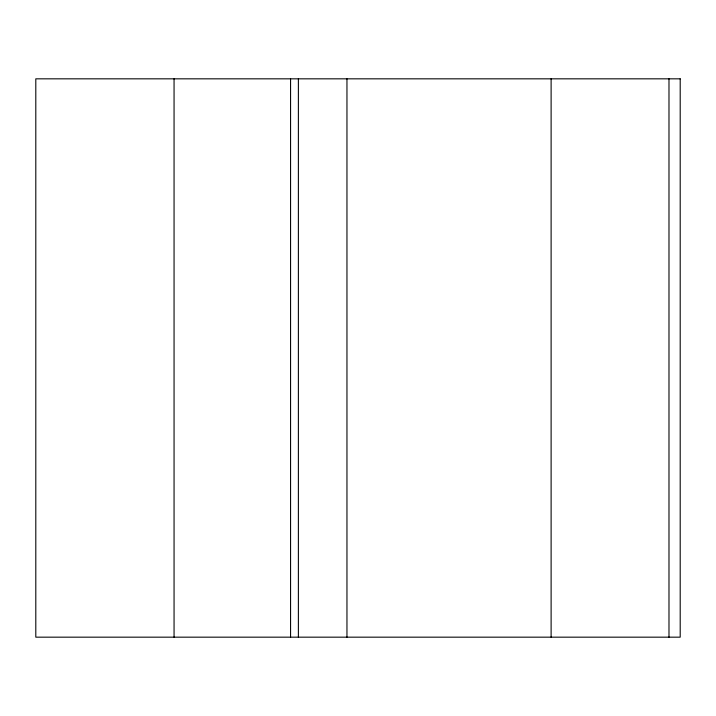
<?xml version="1.0" encoding="UTF-8"?>
<svg xmlns="http://www.w3.org/2000/svg" width="716" height="716" viewBox="0 0 716 716"><rect width="100%" height="100%" fill="white"/><g stroke="black" fill="none" stroke-linecap="round" stroke-linejoin="round"><path stroke-width="1.07" d="M668.986 78.832L668.986 637.168M551.114 78.832L551.114 637.168M346.956 78.832L346.956 637.168M298.384 78.832L298.384 637.168M290.571 78.832L290.571 637.168M174.06 78.832L174.06 637.168M680.2 78.832L35.8 78.832L35.8 637.168L680.2 637.168L680.2 78.832"/></g></svg>
